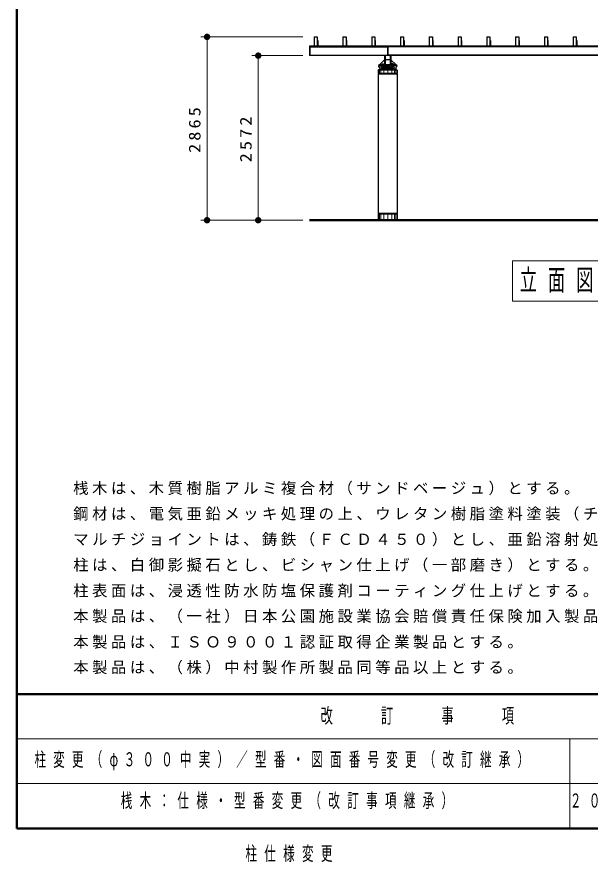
# Model space of a CAD drawing. Units: millimetres on the paper, with parts at other scales. Extents: x -365 to 0, y -5 to 257.
# Drawn here: x -365 to -275.3, y -5.3 to 126.8 of the extents above; entities that cross this region are included whole.
import ezdxf

# ---------------------------------------------------------------- set-up
doc = ezdxf.new("R2010")
doc.units = ezdxf.units.MM
doc.layers.add('LY_1', color=7, linetype='Continuous', lineweight=25)
doc.layers.add('LY_3', color=7, linetype='Continuous', lineweight=13)
doc.styles.add('ＭＳ ゴシック', font='')
doc.styles.get('ＭＳ ゴシック').set_extended_font_data('MS Gothic')

# ---------------------------------------------------------------- blocks, each defined once
blk = doc.blocks.new('filled_dot')
at = {"color": 0, "linetype": 'Continuous', "lineweight": -2, "const_width": 1.25}
blk.add_lwpolyline([(-0.625, 0, 1), (0.625, 0, 1)], format="xyb", close=True, dxfattribs=at)

msp = doc.modelspace()

# ---------------------------------------------------------------- linework, layer by layer
at = {"layer": 'LY_1', "lineweight": 13}
for p, q in [((-320.255, 123.688), (-336.255, 123.688)), ((-335.255, 95.038), (-335.255, 123.688)), ((-320.255, 120.758), (-328.255, 120.758)), ((-327.255, 95.038), (-327.255, 120.758)), ((-308.286, 118.488), (-308.286, 118.038)), ((-308.067, 118.488), (-308.067, 118.038)), ((-307.63, 118.488), (-307.63, 118.038)), ((-307.005, 118.488), (-307.005, 118.038)), ((-306.38, 118.488), (-306.38, 118.038)), ((-305.942, 118.488), (-305.942, 118.038)), ((-305.723, 118.488), (-305.723, 118.038)), ((-308.286, 96.038), (-308.286, 95.038)), ((-308.067, 96.038), (-308.067, 95.038)), ((-307.63, 96.038), (-307.63, 95.038)), ((-307.005, 96.038), (-307.005, 95.038)), ((-306.38, 96.038), (-306.38, 95.038)), ((-305.942, 96.038), (-305.942, 95.038)), ((-305.723, 96.038), (-305.723, 95.038)), ((-320.255, 95.038), (-336.255, 95.038)), ((-236.505, 88.671), (-287.505, 88.671)), ((-287.505, 88.671), (-287.505, 82.371)), ((-287.505, 82.371), (-236.505, 82.371))]:
    msp.add_line(p, q, dxfattribs=at)
at = {"layer": 'LY_1', "color": 40}
for p, q in [((-318.495, 123.688), (-318.495, 122.238)), ((-318.495, 123.688), (-318.015, 123.688)), ((-318.015, 123.688), (-318.015, 122.238)), ((-313.995, 123.688), (-313.995, 122.238)), ((-313.995, 123.688), (-313.515, 123.688)), ((-313.515, 123.688), (-313.515, 122.238)), ((-309.495, 123.688), (-309.495, 122.238)), ((-309.495, 123.688), (-309.015, 123.688)), ((-309.015, 123.688), (-309.015, 122.238)), ((-304.995, 123.688), (-304.995, 122.238)), ((-304.995, 123.688), (-304.515, 123.688)), ((-304.515, 123.688), (-304.515, 122.238)), ((-300.495, 123.688), (-300.495, 122.238)), ((-300.495, 123.688), (-300.015, 123.688)), ((-300.015, 123.688), (-300.015, 122.238)), ((-295.995, 123.688), (-295.995, 122.238)), ((-295.995, 123.688), (-295.515, 123.688)), ((-295.515, 123.688), (-295.515, 122.238)), ((-291.495, 123.688), (-291.495, 122.238)), ((-291.495, 123.688), (-291.015, 123.688)), ((-291.015, 123.688), (-291.015, 122.238)), ((-286.995, 123.688), (-286.995, 122.238)), ((-286.995, 123.688), (-286.515, 123.688)), ((-286.515, 123.688), (-286.515, 122.238)), ((-282.495, 123.688), (-282.495, 122.238)), ((-282.495, 123.688), (-282.015, 123.688)), ((-282.015, 123.688), (-282.015, 122.238)), ((-277.995, 123.688), (-277.995, 122.238)), ((-277.995, 123.688), (-277.515, 123.688)), ((-277.515, 123.688), (-277.515, 122.238))]:
    msp.add_line(p, q, dxfattribs=at)
at = {"layer": 'LY_1'}
for p, q in [((-317.945, 123.138), (-317.945, 122.308)), ((-313.445, 123.138), (-313.445, 122.308)), ((-308.945, 123.138), (-308.945, 122.308)), ((-304.445, 123.138), (-304.445, 122.308)), ((-299.945, 123.138), (-299.945, 122.308)), ((-295.445, 123.138), (-295.445, 122.308)), ((-290.945, 123.138), (-290.945, 122.308)), ((-286.445, 123.138), (-286.445, 122.308)), ((-281.945, 123.138), (-281.945, 122.308)), ((-277.445, 123.138), (-277.445, 122.308)), ((-319.255, 122.238), (-319.255, 120.758)), ((-262.055, 122.238), (-319.255, 122.238)), ((-319.195, 122.148), (-319.195, 120.848)), ((-319.195, 122.148), (-307.035, 122.148)), ((-317.945, 122.308), (-317.115, 122.308)), ((-313.445, 122.308), (-312.615, 122.308)), ((-308.945, 122.308), (-308.115, 122.308)), ((-307.035, 122.148), (-307.035, 120.848)), ((-262.115, 122.148), (-306.975, 122.148)), ((-306.975, 122.148), (-306.975, 120.848)), ((-304.445, 122.308), (-303.615, 122.308)), ((-299.945, 122.308), (-299.115, 122.308)), ((-295.445, 122.308), (-294.615, 122.308)), ((-290.945, 122.308), (-290.115, 122.308)), ((-286.445, 122.308), (-285.615, 122.308)), ((-281.945, 122.308), (-281.115, 122.308)), ((-277.445, 122.308), (-276.615, 122.308)), ((-262.055, 120.758), (-319.255, 120.758)), ((-319.195, 120.848), (-307.035, 120.848)), ((-307.505, 120.758), (-307.505, 119.328)), ((-307.415, 120.758), (-307.415, 119.328)), ((-262.115, 120.848), (-306.975, 120.848)), ((-306.595, 120.758), (-306.595, 119.328)), ((-306.505, 120.758), (-306.505, 119.328)), ((-305.605, 119.328), (-308.405, 119.328)), ((-308.405, 119.328), (-308.405, 119.238)), ((-307.505, 120.128), (-308.305, 119.328)), ((-306.595, 120.128), (-307.415, 120.128)), ((-305.704, 119.328), (-306.504, 120.128)), ((-305.605, 119.328), (-305.605, 119.238))]:
    msp.add_line(p, q, dxfattribs=at)
at = {"layer": 'LY_1', "color": 1}
for p, q in [((-308.455, 119.238), (-305.555, 119.238)), ((-308.455, 119.238), (-308.455, 119.096)), ((-308.455, 119.148), (-307.05, 119.148)), ((-307.905, 119.36), (-307.605, 119.36)), ((-307.905, 119.36), (-307.905, 119.328)), ((-307.905, 119.116), (-307.905, 119.148)), ((-307.905, 119.116), (-307.605, 119.116)), ((-307.875, 119.46), (-307.875, 119.36)), ((-307.875, 119.46), (-307.635, 119.46)), ((-307.875, 118.986), (-307.875, 119.116)), ((-307.875, 118.986), (-307.635, 118.986)), ((-307.835, 118.96), (-307.835, 118.986)), ((-307.835, 118.96), (-307.675, 118.96)), ((-307.755, 119.46), (-307.755, 119.36)), ((-307.755, 118.986), (-307.755, 119.116)), ((-307.675, 118.96), (-307.675, 118.986)), ((-307.5, 118.888), (-307.66, 118.888)), ((-307.66, 118.888), (-307.66, 118.79)), ((-307.635, 119.46), (-307.635, 119.36)), ((-307.635, 118.986), (-307.635, 119.116)), ((-307.605, 119.36), (-307.605, 119.328)), ((-307.605, 119.116), (-307.605, 119.148)), ((-307.5, 118.888), (-307.5, 118.79)), ((-307.05, 119.148), (-307.05, 118.628)), ((-305.555, 119.148), (-306.96, 119.148)), ((-306.96, 119.148), (-306.96, 118.628)), ((-306.51, 118.888), (-306.51, 118.79)), ((-306.51, 118.888), (-306.35, 118.888)), ((-306.105, 119.36), (-306.405, 119.36)), ((-306.405, 119.36), (-306.405, 119.328)), ((-306.405, 119.116), (-306.405, 119.148)), ((-306.105, 119.116), (-306.405, 119.116)), ((-306.375, 119.46), (-306.375, 119.36)), ((-306.135, 119.46), (-306.375, 119.46)), ((-306.375, 118.986), (-306.375, 119.116)), ((-306.135, 118.986), (-306.375, 118.986)), ((-306.35, 118.888), (-306.35, 118.79)), ((-306.335, 118.96), (-306.335, 118.986)), ((-306.175, 118.96), (-306.335, 118.96)), ((-306.255, 119.46), (-306.255, 119.36)), ((-306.255, 118.986), (-306.255, 119.116)), ((-306.175, 118.96), (-306.175, 118.986)), ((-306.135, 119.46), (-306.135, 119.36)), ((-306.135, 118.986), (-306.135, 119.116)), ((-306.105, 119.36), (-306.105, 119.328)), ((-306.105, 119.116), (-306.105, 119.148)), ((-305.555, 119.238), (-305.555, 119.096)), ((-308.255, 118.768), (-308.255, 118.538)), ((-308.255, 118.628), (-307.05, 118.628)), ((-308.255, 118.538), (-305.755, 118.538)), ((-307.73, 118.66), (-307.73, 118.628)), ((-307.73, 118.66), (-307.43, 118.66)), ((-307.7, 118.79), (-307.7, 118.66)), ((-307.7, 118.79), (-307.46, 118.79)), ((-307.58, 118.79), (-307.58, 118.66)), ((-307.46, 118.79), (-307.46, 118.66)), ((-307.43, 118.66), (-307.43, 118.628)), ((-305.755, 118.628), (-306.96, 118.628)), ((-306.28, 118.66), (-306.58, 118.66)), ((-306.58, 118.66), (-306.58, 118.628)), ((-306.31, 118.79), (-306.55, 118.79)), ((-306.55, 118.79), (-306.55, 118.66)), ((-306.43, 118.79), (-306.43, 118.66)), ((-306.31, 118.79), (-306.31, 118.66)), ((-306.28, 118.66), (-306.28, 118.628)), ((-305.755, 118.768), (-305.755, 118.538))]:
    msp.add_line(p, q, dxfattribs=at)
at = {"layer": 'LY_1', "color": 1, "lineweight": 13}
for p, q in [((-307.955, 118.998), (-307.875, 118.998)), ((-307.405, 119.098), (-307.405, 119.038)), ((-307.385, 119.028), (-307.405, 119.038)), ((-307.385, 119.028), (-307.385, 118.938)), ((-307.05, 119.028), (-307.385, 119.028)), ((-307.365, 118.928), (-307.385, 118.938)), ((-307.365, 118.928), (-307.365, 118.848)), ((-307.05, 118.928), (-307.365, 118.928)), ((-306.98, 118.928), (-307.03, 118.928)), ((-306.96, 119.028), (-306.625, 119.028)), ((-306.96, 118.928), (-306.645, 118.928)), ((-306.645, 118.928), (-306.625, 118.938)), ((-306.645, 118.928), (-306.645, 118.848)), ((-306.625, 119.028), (-306.605, 119.038)), ((-306.625, 119.028), (-306.625, 118.938)), ((-306.605, 119.098), (-306.605, 119.038)), ((-306.055, 118.998), (-306.135, 118.998)), ((-307.955, 118.778), (-307.805, 118.778)), ((-307.405, 118.738), (-307.385, 118.748)), ((-307.405, 118.738), (-307.405, 118.678)), ((-307.385, 118.838), (-307.365, 118.848)), ((-307.385, 118.838), (-307.385, 118.748)), ((-307.05, 118.748), (-307.385, 118.748)), ((-307.05, 118.848), (-307.365, 118.848)), ((-306.96, 118.848), (-306.645, 118.848)), ((-306.96, 118.748), (-306.625, 118.748)), ((-306.625, 118.838), (-306.645, 118.848)), ((-306.625, 118.838), (-306.625, 118.748)), ((-306.605, 118.738), (-306.625, 118.748)), ((-306.605, 118.738), (-306.605, 118.678)), ((-306.055, 118.778), (-306.205, 118.778))]:
    msp.add_line(p, q, dxfattribs=at)
at = {"layer": 'LY_1', "color": 4}
for p, q in [((-308.455, 118.538), (-308.505, 118.488)), ((-305.505, 118.488), (-308.505, 118.488)), ((-308.505, 118.488), (-308.505, 118.038)), ((-308.505, 118.038), (-305.505, 118.038)), ((-308.505, 117.938), (-308.505, 96.138)), ((-308.505, 117.938), (-305.505, 117.938)), ((-305.555, 118.538), (-308.455, 118.538)), ((-308.455, 118.038), (-308.455, 117.938)), ((-305.555, 118.038), (-305.555, 117.938)), ((-305.554, 118.538), (-305.504, 118.488)), ((-305.505, 118.488), (-305.505, 118.038)), ((-305.505, 117.938), (-305.505, 96.138)), ((-308.505, 96.138), (-305.505, 96.138)), ((-308.505, 96.038), (-308.505, 95.038)), ((-308.505, 96.038), (-305.505, 96.038)), ((-308.455, 96.138), (-308.455, 96.038)), ((-305.555, 96.138), (-305.555, 96.038)), ((-305.505, 96.038), (-305.505, 95.038))]:
    msp.add_line(p, q, dxfattribs=at)
at = {"layer": 'LY_1', "lineweight": 50}
msp.add_line((-204.755, 95.038), (-319.255, 95.038), dxfattribs=at)
at = {"layer": 'LY_1', "color": 1}
for centre, radius, start, end in [((-308.355, 119.096), 0.1, 180, 242.74229), ((-308.524, 118.768), 0.269, 0, 62.74229), ((-305.486, 118.768), 0.269, 117.25771, 179.99999), ((-305.655, 119.096), 0.1, 297.25771, 0)]:
    msp.add_arc(centre, radius, start, end, dxfattribs=at)
at = {"layer": 'LY_1', "color": 1, "lineweight": 13}
for centre, radius, start, end in [((-307.955, 118.888), 0.11, 90.00001, 267.3386), ((-307.805, 118.888), 0.11, 270, 40.88696), ((-307.455, 119.098), 0.05, 0, 90), ((-306.555, 119.098), 0.05, 89.99999, 180), ((-306.205, 118.888), 0.11, 139.11303, 270), ((-306.055, 118.888), 0.11, 270, 90), ((-307.455, 118.678), 0.05, 270, 0), ((-306.555, 118.678), 0.05, 179.99999, 270)]:
    msp.add_arc(centre, radius, start, end, dxfattribs=at)
at = {"layer": 'LY_3', "lineweight": 50}
for p, q in [((-365, 257), (-365, 0)), ((-365, 21), (0, 21)), ((-365, 0), (0, 0))]:
    msp.add_line(p, q, dxfattribs=at)
at = {"layer": 'LY_3'}
for p, q in [((-365, 14), (-238.5, 14)), ((-278.5, 14), (-278.5, 0)), ((-365, 7), (-238.5, 7))]:
    msp.add_line(p, q, dxfattribs=at)

# ---------------------------------------------------------------- block references
at = {"layer": 'LY_1', "lineweight": 13, "xscale": 0.4, "yscale": 0.4}
for p, rotation in [((-335.255, 123.688), 270), ((-327.255, 120.758), 270), ((-335.255, 95.038), 90), ((-327.255, 95.038), 90)]:
    msp.add_blockref('filled_dot', p, dxfattribs=dict(at, rotation=rotation))

# ---------------------------------------------------------------- texts
at = {"layer": 'LY_1', "char_height": 1.833, "attachment_point": 8, "rotation": 90, "style": 'ＭＳ ゴシック'}
for s, insert in [('\\T1.33;\\W1.15;2865', (-336.255, 109.363)), ('\\T1.33;\\W1.15;2572', (-328.255, 107.898))]:
    msp.add_mtext(s, dxfattribs=dict(at, insert=insert))
at = {"layer": 'LY_1', "style": 'ＭＳ ゴシック'}
for s, insert, char_height, attachment_point in [('\\T1.64;\\W0.6;立面図\u3000Ｓ＝１／１００', (-262.005, 85.521), 3.299, 5), ('\\T1.23;桟木は、木質樹脂アルミ複合材（サンドベージュ）とする。', (-356.191, 52.069), 1.76, 7), ('\\T1.23;鋼材は、電気亜鉛メッキ処理の上、ウレタン樹脂塗料塗装（チャコールグレー）仕上げとする。', (-356.191, 48.069), 1.76, 7), ('\\T1.23;マルチジョイントは、鋳鉄（ＦＣＤ４５０）とし、亜鉛溶射処理の上、ウレタン樹脂塗料（チャコールグレー）塗装仕上げとする。', (-356.191, 44.069), 1.76, 7), ('\\T1.23;柱は、白御影擬石とし、ビシャン仕上げ（一部磨き）とする。', (-356.191, 40.069), 1.76, 7), ('\\T1.23;柱表面は、浸透性防水防塩保護剤コーティング仕上げとする。', (-356.191, 36.069), 1.76, 7), ('\\T1.23;本製品は、（一社）日本公園施設業協会賠償責任保険加入製品とする。', (-356.191, 32.069), 1.76, 7), ('\\T1.23;本製品は、ＩＳＯ９００１認証取得企業製品とする。', (-356.191, 28.069), 1.76, 7), ('\\T1.23;本製品は、（株）中村製作所製品同等品以上とする。', (-356.191, 24.069), 1.76, 7), ('\\T1.63;\\W0.6;柱変更（φ３００中実）／型番・図面番号変更（改訂継承）', (-362.25, 10.5), 2.199, 4), ('\\T1.64;\\W0.6;桟木：仕様・型番変更（改訂事項継承）', (-348.75, 5.461), 2.199, 1), ('\\T1.64;\\W0.6;２０２２．０５．０６', (-278.5, 5.461), 2.199, 1), ('\\T1.64;\\W0.6;柱仕様変更', (-329.25, -4.039), 2.199, 4)]:
    msp.add_mtext(s, dxfattribs=dict(at, insert=insert, char_height=char_height, attachment_point=attachment_point))
at = {"layer": 'LY_3', "color": 4, "insert": (-301.75, 17.5), "char_height": 2.346, "attachment_point": 5, "style": 'ＭＳ ゴシック'}
msp.add_mtext('\\T1.64;\\W0.6;改\u3000\u3000訂\u3000\u3000事\u3000\u3000項', dxfattribs=at)

doc.saveas('drawing.dxf')
